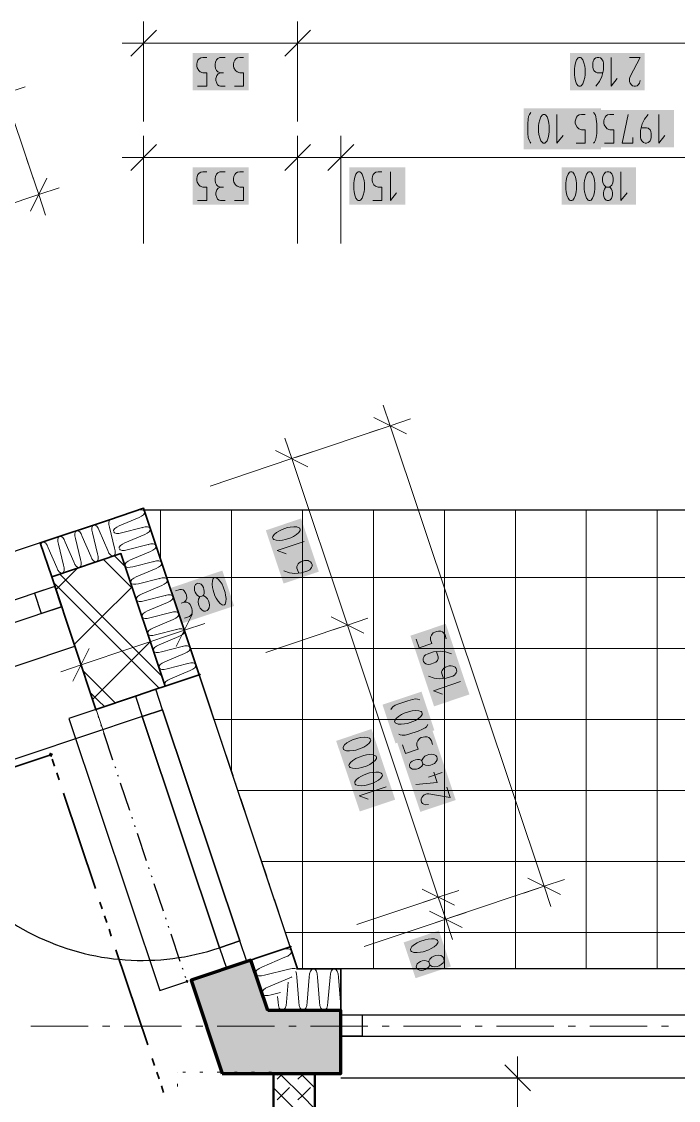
# Model space of a CAD drawing. Header units: millimetres. Extents: x 0 to 594, y 0 to 420.
# Drawn here: x 258.9 to 279.89, y 312.76 to 347.2 of the extents above; entities that cross this region are included whole.
import ezdxf

# ---------------------------------------------------------------- set-up
doc = ezdxf.new("R2010")
doc.units = ezdxf.units.MM
doc.header["$LTSCALE"] = 8
for name, color, linetype in [('PDF_Dvere', 7, 'Continuous'), ('PDF_Koty delkove', 7, 'Continuous'), ('PDF_Nabytek', 7, 'Continuous'), ('PDF_Obecne 0.25', 7, 'Continuous'), ('PDF_Okna', 7, 'Continuous'), ('PDF_Osy hlavni', 7, 'Continuous'), ('PDF_Pozarni useky', 7, 'Continuous'), ('PDF_Pricky zdene', 7, 'Continuous'), ('PDF_Srafy', 7, 'Continuous'), ('PDF_Steny obvodove nosne', 7, 'Continuous'), ('PDF_Steny sendvic', 7, 'Continuous'), ('PDF_Zatepleni', 7, 'Continuous')]:
    doc.layers.add(name, color=color, linetype=linetype)

msp = doc.modelspace()

# ---------------------------------------------------------------- linework, layer by layer
at = {"layer": 'PDF_Dvere', "lineweight": 25}
for points in [[(263.407, 325.228), (263.189, 325.88), (262.537, 325.662), (262.755, 325.01)], [(263.407, 325.228), (262.755, 325.01)], [(266.096, 317.195), (265.878, 317.846), (265.226, 317.628), (265.444, 316.977)], [(265.878, 317.846), (265.226, 317.628)]]:
    msp.add_lwpolyline(points, close=True, dxfattribs=at)
for points in [[(265.878, 317.846), (263.407, 325.228), (265.878, 317.846)], [(265.226, 317.628), (262.755, 325.01), (265.226, 317.628)]]:
    msp.add_lwpolyline(points, dxfattribs=at)
msp.add_lwpolyline([(262.755, 325.01), (255.373, 322.539, 0.414214), (265.226, 317.628)], format="xyb", dxfattribs=at)
at = {"layer": 'PDF_Koty delkove', "lineweight": 18}
for points in [[(262.8, 347.196), (262.8, 346.509), (262.8, 345.822)], [(267.721, 347.196), (267.721, 346.509), (267.721, 345.822)], [(263.212, 346.921), (262.387, 346.097)], [(268.133, 346.921), (267.309, 346.097)], [(262.113, 346.509), (262.8, 346.509), (262.8, 344.01)], [(527.974, 346.509), (471.922, 346.509), (462.114, 346.509), (428.326, 346.509), (397.232, 346.509), (368.84, 346.509), (332.021, 346.509), (303.629, 346.509), (287.51, 346.509), (267.721, 346.509), (262.8, 346.509)], [(267.721, 346.509), (267.721, 346.189), (267.721, 344.01)], [(264.526, 345.135), (264.82, 345.135), (264.82, 345.562), (264.697, 345.562), (264.612, 345.593), (264.563, 345.639), (264.514, 345.715), (264.502, 345.776), (264.502, 345.837), (264.514, 345.898), (264.538, 345.959), (264.575, 346.005), (264.624, 346.036), (264.697, 346.051), (264.82, 346.051)], [(265.236, 346.051), (265.175, 346.02), (265.126, 345.974), (265.101, 345.898), (265.089, 345.837), (265.089, 345.776), (265.101, 345.7), (265.126, 345.639), (265.175, 345.593), (265.26, 345.562)], [(265.407, 346.051), (265.236, 346.051)], [(265.7, 345.135), (265.994, 345.135), (265.994, 345.562), (265.871, 345.562), (265.786, 345.593), (265.737, 345.639), (265.688, 345.715), (265.676, 345.776), (265.676, 345.837), (265.688, 345.898), (265.713, 345.959), (265.749, 346.005), (265.798, 346.036), (265.871, 346.051), (265.994, 346.051)], [(277.468, 345.562), (277.297, 345.562), (277.248, 345.578), (277.211, 345.608), (277.187, 345.639), (277.163, 345.684), (277.15, 345.745), (277.15, 345.867), (277.163, 345.929), (277.187, 345.974), (277.211, 346.005), (277.248, 346.036), (277.297, 346.051), (277.346, 346.051), (277.395, 346.036), (277.431, 346.005), (277.456, 345.974), (277.481, 345.929), (277.493, 345.867), (277.493, 345.654), (277.444, 345.44), (277.371, 345.287)], [(277.737, 346.051), (277.737, 345.135), (277.933, 345.379)], [(278.325, 346.051), (278.667, 346.051), (278.349, 345.44), (278.325, 345.379), (278.325, 345.287), (278.349, 345.227), (278.385, 345.181), (278.422, 345.15), (278.471, 345.135), (278.52, 345.135), (278.569, 345.15), (278.606, 345.181), (278.642, 345.227), (278.667, 345.318)], [(265.407, 345.135), (265.26, 345.135), (265.211, 345.15), (265.162, 345.181), (265.137, 345.227), (265.113, 345.318), (265.113, 345.379), (265.137, 345.471), (265.186, 345.532), (265.26, 345.562), (265.357, 345.562)], [(259.02, 345.115), (258.369, 344.897), (259.241, 342.291)], [(277.371, 345.287), (277.248, 345.135)], [(275.177, 343.317), (275.153, 343.347), (275.116, 343.409), (275.092, 343.499), (275.079, 343.622), (275.079, 343.927), (275.092, 344.08), (275.103, 344.171), (275.128, 344.233), (275.177, 344.293)], [(276.008, 344.233), (276.008, 343.317), (276.203, 343.561)], [(276.618, 343.317), (276.911, 343.317), (276.911, 343.744), (276.789, 343.744), (276.704, 343.775), (276.655, 343.821), (276.606, 343.897), (276.594, 343.957), (276.594, 344.019), (276.606, 344.08), (276.63, 344.14), (276.667, 344.186), (276.715, 344.217), (276.789, 344.233), (276.911, 344.233)], [(277.18, 344.293), (277.229, 344.233), (277.253, 344.171), (277.265, 344.08), (277.278, 343.927), (277.278, 343.622), (277.265, 343.499), (277.241, 343.409), (277.204, 343.347), (277.18, 343.317)], [(277.531, 343.317), (277.824, 343.317), (277.824, 343.744), (277.702, 343.744), (277.617, 343.775), (277.567, 343.821), (277.519, 343.897), (277.507, 343.957), (277.507, 344.019), (277.519, 344.08), (277.543, 344.14), (277.58, 344.186), (277.628, 344.217), (277.702, 344.233), (277.824, 344.233)], [(278.435, 343.499), (278.435, 343.317), (278.093, 343.317), (278.288, 344.233)], [(278.923, 344.233), (278.801, 344.08), (278.727, 343.927), (278.679, 343.714), (278.679, 343.499), (278.691, 343.439), (278.716, 343.393), (278.74, 343.363), (278.776, 343.332), (278.825, 343.317), (278.874, 343.317), (278.923, 343.332), (278.96, 343.363), (278.984, 343.393), (279.009, 343.439), (279.021, 343.499), (279.021, 343.622), (279.009, 343.682), (278.984, 343.744), (278.923, 343.79), (278.874, 343.805), (278.703, 343.805)], [(279.265, 344.233), (279.265, 343.317), (279.46, 343.561)], [(262.8, 343.546), (262.8, 342.859), (262.8, 342.172)], [(267.721, 343.546), (267.721, 342.859), (267.721, 342.172)], [(269.101, 343.546), (269.101, 342.859), (269.101, 342.172)], [(263.212, 343.271), (262.387, 342.447)], [(268.133, 343.271), (267.309, 342.447)], [(269.513, 343.271), (268.688, 342.447)], [(260.1, 341.889), (259.448, 341.671), (259.061, 342.828)], [(262.113, 342.859), (262.8, 342.859), (262.8, 340.111)], [(415.504, 342.859), (406.391, 342.859), (384.41, 342.859), (378.227, 342.859), (369.069, 342.859), (356.246, 342.859), (344.615, 342.859), (331.792, 342.859), (322.634, 342.859), (316.497, 342.859), (294.516, 342.859), (285.586, 342.859), (269.101, 342.859), (267.721, 342.859), (262.8, 342.859)], [(267.721, 342.859), (267.721, 342.538), (267.721, 340.111)], [(269.101, 342.859), (269.101, 342.538), (269.101, 340.111)], [(264.526, 341.485), (264.82, 341.485), (264.82, 341.912), (264.697, 341.912), (264.612, 341.943), (264.563, 341.989), (264.514, 342.065), (264.502, 342.125), (264.502, 342.187), (264.514, 342.248), (264.538, 342.309), (264.575, 342.354), (264.624, 342.386), (264.697, 342.401), (264.82, 342.401)], [(265.407, 342.401), (265.236, 342.401), (265.175, 342.37), (265.126, 342.324), (265.101, 342.248), (265.089, 342.187), (265.089, 342.125), (265.101, 342.049), (265.126, 341.989), (265.175, 341.943), (265.26, 341.912)], [(265.7, 341.485), (265.994, 341.485), (265.994, 341.912), (265.871, 341.912), (265.786, 341.943), (265.737, 341.989), (265.688, 342.065), (265.676, 342.125), (265.676, 342.187), (265.688, 342.248), (265.713, 342.309), (265.749, 342.354)], [(265.749, 342.354), (265.798, 342.386), (265.871, 342.401), (265.994, 342.401)], [(270.124, 341.485), (270.417, 341.485), (270.417, 341.912), (270.295, 341.912), (270.21, 341.943), (270.161, 341.989), (270.112, 342.065), (270.1, 342.125), (270.1, 342.187), (270.112, 342.248), (270.136, 342.309), (270.173, 342.354), (270.221, 342.386), (270.295, 342.401), (270.417, 342.401)], [(270.687, 342.401), (270.687, 341.485)], [(276.291, 342.034), (276.291, 341.851), (276.304, 341.76), (276.328, 341.653), (276.365, 341.561), (276.413, 341.5), (276.438, 341.485), (276.487, 341.485), (276.512, 341.5), (276.56, 341.561), (276.597, 341.653), (276.622, 341.76), (276.634, 341.851), (276.634, 342.034), (276.622, 342.125), (276.597, 342.233), (276.56, 342.324), (276.512, 342.386), (276.487, 342.401), (276.438, 342.401), (276.413, 342.386), (276.365, 342.324), (276.328, 342.233), (276.304, 342.125)], [(278.053, 342.401), (278.053, 341.485), (278.248, 341.729)], [(259.708, 342.193), (259.188, 341.149)], [(259.23, 342.322), (259.448, 341.671), (259.666, 341.02)], [(276.304, 342.125), (276.291, 342.034)], [(259.448, 341.671), (256.148, 340.566), (254.753, 340.1), (254.193, 339.912), (240.515, 335.333), (229.435, 331.625)], [(265.407, 341.485), (265.26, 341.485), (265.211, 341.5), (265.162, 341.531), (265.137, 341.577), (265.113, 341.667), (265.113, 341.729), (265.137, 341.82), (265.186, 341.882), (265.26, 341.912), (265.357, 341.912)], [(270.687, 341.485), (270.882, 341.729)], [(277.686, 341.912), (277.71, 341.896), (277.747, 341.851), (277.771, 341.79), (277.783, 341.729), (277.783, 341.667), (277.771, 341.607), (277.747, 341.546), (277.697, 341.5), (277.661, 341.485), (277.612, 341.485), (277.576, 341.5), (277.527, 341.546), (277.502, 341.607), (277.49, 341.667), (277.49, 341.729), (277.502, 341.79)], [(277.502, 341.79), (277.527, 341.851), (277.563, 341.896), (277.587, 341.912)], [(270.458, 334.946), (270.676, 334.295), (267.65, 333.282)], [(271.328, 334.513), (270.676, 334.295), (270.025, 334.077)], [(271.198, 334.035), (270.154, 334.555)], [(275.598, 319.592), (270.676, 334.295)], [(267.314, 333.894), (267.532, 333.243), (264.926, 332.37)], [(268.183, 333.461), (267.532, 333.243), (266.88, 333.025)], [(268.053, 332.983), (267.01, 333.503)], [(272.453, 318.54), (272.217, 319.244), (269.31, 327.929), (267.532, 333.243)], [(266.93, 330.758), (266.924, 330.73), (266.939, 330.684), (266.961, 330.665), (267.035, 330.638), (267.133, 330.633), (267.243, 330.643), (267.333, 330.66), (267.506, 330.718), (267.589, 330.759), (267.683, 330.817), (267.758, 330.881), (267.801, 330.946), (267.808, 330.975), (267.793, 331.02), (267.77, 331.039), (267.696, 331.066), (267.598, 331.071), (267.488, 331.06), (267.398, 331.043)], [(267.398, 331.043), (267.224, 330.985), (267.142, 330.944), (267.048, 330.887), (266.973, 330.823), (266.93, 330.758)], [(267.932, 330.603), (267.064, 330.312), (267.357, 330.204)], [(267.756, 329.59), (267.701, 329.752), (267.701, 329.803), (267.718, 329.848), (267.739, 329.881), (267.774, 329.918), (267.829, 329.949), (267.944, 329.988), (268.006, 329.995), (268.057, 329.987), (268.094, 329.974), (268.135, 329.949), (268.165, 329.907), (268.181, 329.861), (268.181, 329.81), (268.164, 329.765), (268.143, 329.732), (268.107, 329.694), (268.053, 329.663), (267.85, 329.595), (267.633, 329.574), (267.464, 329.595), (267.281, 329.663)], [(264.601, 328.835), (264.573, 328.842), (264.523, 328.873), (264.481, 328.923), (264.45, 328.977), (264.431, 329.036), (264.423, 329.097), (264.427, 329.163), (264.459, 329.222), (264.489, 329.247), (264.535, 329.263), (264.574, 329.26), (264.635, 329.233), (264.678, 329.182), (264.709, 329.129), (264.728, 329.071), (264.736, 329.008), (264.732, 328.943), (264.712, 328.888), (264.694, 328.866)], [(263.816, 329.022), (263.955, 329.069), (264.006, 329.07), (264.062, 329.056), (264.1, 329.021), (264.152, 328.942), (264.172, 328.884), (264.178, 328.79), (264.151, 328.716), (264.091, 328.664), (263.998, 328.633)], [(264.107, 328.154), (264.269, 328.208), (264.317, 328.257), (264.349, 328.316), (264.348, 328.395), (264.34, 328.458), (264.32, 328.516), (264.285, 328.584), (264.242, 328.634), (264.181, 328.661), (264.091, 328.664)], [(263.843, 327.242), (264.363, 328.286)], [(264.321, 327.113), (264.103, 327.764), (263.885, 328.415)], [(264.755, 327.982), (264.103, 327.764), (264.975, 325.159)], [(269.31, 327.929), (269.006, 327.827), (266.705, 327.057)], [(269.962, 328.147), (269.31, 327.929), (268.659, 327.711)], [(269.832, 327.669), (268.789, 328.189)], [(260.803, 326.659), (264.103, 327.764)], [(271.508, 327.482), (271.601, 327.204), (272.006, 327.34), (271.967, 327.456), (271.969, 327.546), (271.997, 327.608), (272.054, 327.678), (272.107, 327.709), (272.165, 327.728), (272.228, 327.736), (272.293, 327.732), (272.348, 327.712), (272.393, 327.676), (272.431, 327.611), (272.469, 327.495)], [(261.021, 326.008), (260.803, 326.659), (260.585, 327.311)], [(260.543, 326.138), (261.063, 327.181)], [(272.633, 327.008), (272.449, 327.075), (272.28, 327.096), (272.063, 327.075), (271.859, 327.006), (271.806, 326.975), (271.77, 326.938), (271.749, 326.905), (271.731, 326.861), (271.733, 326.809), (271.748, 326.764), (271.778, 326.722), (271.819, 326.697), (271.855, 326.683), (271.907, 326.674), (271.968, 326.681), (272.084, 326.72)], [(272.084, 326.72), (272.138, 326.751), (272.188, 326.795), (272.212, 326.867), (272.211, 326.918), (272.157, 327.081)], [(260.151, 326.441), (260.803, 326.659), (261.675, 324.054)], [(272.378, 326.226), (272.324, 326.388), (272.323, 326.44), (272.34, 326.484), (272.362, 326.517), (272.397, 326.554), (272.451, 326.586), (272.567, 326.624), (272.629, 326.632), (272.68, 326.623), (272.716, 326.61), (272.758, 326.585), (272.788, 326.543), (272.803, 326.497), (272.804, 326.446), (272.786, 326.401), (272.765, 326.369), (272.73, 326.33), (272.676, 326.299), (272.473, 326.231), (272.255, 326.21), (272.087, 326.231), (271.904, 326.299)], [(272.928, 326.126), (272.059, 325.835), (272.352, 325.727)], [(270.697, 325.23), (270.717, 325.263), (270.764, 325.317), (270.842, 325.369), (270.955, 325.42), (271.244, 325.517), (271.393, 325.553), (271.483, 325.571), (271.55, 325.567), (271.623, 325.54)], [(271.294, 325.173), (271.121, 325.114), (271.039, 325.074), (270.945, 325.017), (270.869, 324.953), (270.827, 324.888), (270.821, 324.859), (270.836, 324.814), (270.858, 324.795), (270.931, 324.768), (271.03, 324.763), (271.139, 324.773), (271.229, 324.79)], [(271.229, 324.79), (271.403, 324.848), (271.486, 324.889), (271.58, 324.947), (271.655, 325.01), (271.698, 325.076), (271.704, 325.104), (271.689, 325.15), (271.666, 325.169), (271.593, 325.195), (271.494, 325.201), (271.385, 325.19), (271.294, 325.173)], [(271.886, 324.753), (271.844, 324.687), (271.794, 324.645), (271.711, 324.604), (271.57, 324.543), (271.28, 324.447), (271.16, 324.419), (271.066, 324.414), (270.996, 324.429), (270.96, 324.443)], [(269.647, 324.322), (269.474, 324.264), (269.392, 324.223), (269.298, 324.166), (269.223, 324.102), (269.18, 324.037), (269.174, 324.009), (269.189, 323.963), (269.211, 323.944), (269.284, 323.917), (269.383, 323.912), (269.493, 323.922), (269.582, 323.939), (269.756, 323.997), (269.839, 324.038)], [(269.839, 324.038), (269.933, 324.096), (270.008, 324.159), (270.051, 324.225), (270.058, 324.253), (270.042, 324.299), (270.02, 324.318), (269.946, 324.345), (269.848, 324.35), (269.738, 324.339), (269.647, 324.322)], [(271.072, 324.11), (271.165, 323.832), (271.569, 323.967), (271.53, 324.083), (271.533, 324.174), (271.561, 324.235), (271.618, 324.305), (271.671, 324.336), (271.729, 324.355), (271.791, 324.363), (271.856, 324.359), (271.911, 324.339), (271.956, 324.303), (271.994, 324.239), (272.033, 324.123)], [(271.582, 323.353), (271.523, 323.334), (271.462, 323.327), (271.396, 323.33), (271.337, 323.362), (271.312, 323.392), (271.296, 323.438), (271.299, 323.477), (271.327, 323.538), (271.377, 323.581), (271.43, 323.612), (271.489, 323.631), (271.551, 323.639), (271.616, 323.635), (271.671, 323.615), (271.693, 323.597)], [(271.724, 323.504), (271.717, 323.476), (271.686, 323.427), (271.636, 323.385), (271.582, 323.353)], [(270.02, 323.209), (269.846, 323.15), (269.764, 323.11), (269.67, 323.053), (269.595, 322.989), (269.552, 322.924), (269.546, 322.895), (269.562, 322.849), (269.584, 322.83), (269.657, 322.804), (269.756, 322.798), (269.865, 322.808), (269.955, 322.825)], [(269.955, 322.825), (270.129, 322.884), (270.212, 322.924), (270.305, 322.982), (270.381, 323.046), (270.423, 323.111), (270.43, 323.14), (270.415, 323.186), (270.392, 323.205), (270.319, 323.231), (270.22, 323.237), (270.111, 323.226), (270.02, 323.209)], [(272.073, 323.234), (272.181, 322.91), (271.498, 322.836)], [(272.335, 323.219), (271.901, 323.074)], [(270.555, 322.768), (269.686, 322.478), (269.979, 322.37)], [(272.491, 322.756), (272.599, 322.431), (271.919, 322.539), (271.853, 322.543), (271.766, 322.514), (271.717, 322.471), (271.685, 322.422), (271.667, 322.378), (271.669, 322.326), (271.684, 322.28), (271.713, 322.239), (271.755, 322.214), (271.81, 322.193), (271.903, 322.199)], [(276.249, 319.81), (275.598, 319.592), (274.946, 319.374)], [(276.119, 319.332), (275.076, 319.852)], [(272.869, 319.462), (272.217, 319.244), (271.566, 319.026)], [(272.739, 318.984), (271.696, 319.504)], [(275.816, 318.941), (275.598, 319.592), (272.572, 318.58)], [(272.217, 319.244), (271.913, 319.142), (269.612, 318.372)], [(273.104, 318.758), (272.453, 318.54), (271.802, 318.322)], [(272.975, 318.28), (271.931, 318.8)], [(272.671, 317.888), (272.453, 318.54), (272.149, 318.438), (269.848, 317.668)], [(271.614, 316.909), (271.555, 316.941), (271.529, 316.971), (271.514, 317.017), (271.516, 317.057), (271.544, 317.118), (271.595, 317.16), (271.648, 317.191), (271.706, 317.211), (271.768, 317.218), (271.833, 317.215), (271.888, 317.194), (271.911, 317.176)], [(271.942, 317.083), (271.935, 317.055), (271.903, 317.006), (271.854, 316.964), (271.799, 316.932), (271.741, 316.913), (271.68, 316.906), (271.614, 316.909)], [(274.752, 313.476), (274.752, 314.162)], [(275.164, 313.063), (274.34, 313.888)], [(275.439, 313.476), (274.752, 313.476), (274.065, 313.476)], [(274.752, 189.328), (274.752, 190.656), (274.752, 191.345), (274.752, 197.73), (274.752, 211.013), (274.752, 217.812), (274.752, 218.29), (274.752, 220.285), (274.752, 226.621), (274.752, 237.522), (274.752, 238.603), (274.752, 241.075), (274.752, 247.057), (274.752, 262.805), (274.752, 268.231), (274.752, 269.559), (274.752, 313.476)]]:
    msp.add_lwpolyline(points, dxfattribs=at)
for points in [[(276.563, 345.684), (276.563, 345.501), (276.576, 345.41), (276.6, 345.303), (276.637, 345.211), (276.685, 345.15), (276.71, 345.135), (276.758, 345.135), (276.783, 345.15), (276.832, 345.211), (276.869, 345.303), (276.894, 345.41), (276.906, 345.501), (276.906, 345.684), (276.894, 345.776), (276.869, 345.883), (276.832, 345.974), (276.783, 346.036), (276.758, 346.051), (276.71, 346.051), (276.685, 346.036), (276.637, 345.974), (276.6, 345.883), (276.576, 345.776)], [(275.421, 343.866), (275.421, 343.682), (275.434, 343.592), (275.458, 343.485), (275.495, 343.393), (275.543, 343.332), (275.568, 343.317), (275.616, 343.317), (275.641, 343.332), (275.69, 343.393), (275.726, 343.485), (275.751, 343.592), (275.764, 343.682), (275.764, 343.866), (275.751, 343.957), (275.726, 344.064), (275.69, 344.156), (275.641, 344.217), (275.616, 344.233), (275.568, 344.233), (275.543, 344.217), (275.495, 344.156), (275.458, 344.064), (275.434, 343.957)], [(269.513, 342.034), (269.513, 341.851), (269.525, 341.76), (269.549, 341.653), (269.586, 341.561), (269.634, 341.5), (269.659, 341.485), (269.708, 341.485), (269.733, 341.5), (269.781, 341.561), (269.818, 341.653), (269.843, 341.76), (269.855, 341.851), (269.855, 342.034), (269.843, 342.125), (269.818, 342.233), (269.781, 342.324), (269.733, 342.386), (269.708, 342.401), (269.659, 342.401), (269.634, 342.386), (269.586, 342.324), (269.549, 342.233), (269.525, 342.125)], [(276.878, 342.034), (276.878, 341.851), (276.891, 341.76), (276.915, 341.653), (276.952, 341.561), (277, 341.5), (277.025, 341.485), (277.074, 341.485), (277.099, 341.5), (277.147, 341.561), (277.184, 341.653), (277.209, 341.76), (277.221, 341.851), (277.221, 342.034), (277.209, 342.125), (277.184, 342.233), (277.147, 342.324), (277.099, 342.386), (277.074, 342.401), (277.025, 342.401), (277, 342.386), (276.952, 342.324), (276.915, 342.233), (276.891, 342.125)], [(277.466, 342.187), (277.466, 342.125), (277.478, 342.049), (277.514, 341.973), (277.563, 341.928), (277.587, 341.912), (277.686, 341.912), (277.71, 341.928), (277.759, 341.973), (277.796, 342.049), (277.808, 342.125), (277.808, 342.187), (277.796, 342.263), (277.759, 342.34), (277.71, 342.386), (277.661, 342.401), (277.612, 342.401), (277.563, 342.386), (277.514, 342.34), (277.478, 342.263)], [(265.405, 328.975), (265.347, 329.149), (265.306, 329.231), (265.249, 329.325), (265.185, 329.4), (265.12, 329.443), (265.092, 329.449), (265.046, 329.434), (265.027, 329.412), (265, 329.338), (264.994, 329.24), (265.005, 329.13), (265.022, 329.04), (265.08, 328.867), (265.121, 328.784), (265.178, 328.69), (265.242, 328.615), (265.308, 328.572), (265.336, 328.565), (265.382, 328.58), (265.401, 328.603), (265.427, 328.677), (265.433, 328.775), (265.422, 328.885)], [(264.897, 328.644), (264.877, 328.702), (264.841, 328.77), (264.783, 328.831), (264.722, 328.859), (264.694, 328.866), (264.601, 328.835), (264.583, 328.812), (264.551, 328.753), (264.54, 328.669), (264.552, 328.593), (264.572, 328.535), (264.608, 328.467), (264.667, 328.406), (264.728, 328.378), (264.78, 328.379), (264.826, 328.394), (264.867, 328.425), (264.899, 328.484), (264.909, 328.568)], [(269.834, 323.765), (269.66, 323.707), (269.578, 323.667), (269.484, 323.61), (269.409, 323.546), (269.366, 323.48), (269.36, 323.452), (269.375, 323.406), (269.397, 323.387), (269.471, 323.361), (269.569, 323.355), (269.679, 323.365), (269.769, 323.382), (269.943, 323.44), (270.025, 323.481), (270.119, 323.539), (270.194, 323.603), (270.237, 323.668), (270.244, 323.697), (270.229, 323.743), (270.206, 323.761), (270.132, 323.788), (270.034, 323.794), (269.925, 323.783)], [(271.915, 323.8), (271.857, 323.78), (271.789, 323.744), (271.728, 323.686), (271.7, 323.625), (271.693, 323.597), (271.724, 323.504), (271.747, 323.486), (271.806, 323.454), (271.89, 323.443), (271.966, 323.456), (272.024, 323.475), (272.092, 323.511), (272.153, 323.57), (272.181, 323.631), (272.18, 323.683), (272.165, 323.729), (272.135, 323.77), (272.076, 323.802), (271.991, 323.812)], [(271.801, 317.887), (271.628, 317.829), (271.546, 317.789), (271.452, 317.732), (271.376, 317.668), (271.334, 317.602), (271.328, 317.574), (271.343, 317.528), (271.365, 317.509), (271.438, 317.483), (271.537, 317.477), (271.646, 317.487), (271.736, 317.504), (271.91, 317.562), (271.993, 317.603), (272.087, 317.661), (272.162, 317.725), (272.205, 317.79), (272.212, 317.819), (272.196, 317.865), (272.173, 317.883), (272.1, 317.91), (272.001, 317.916), (271.892, 317.905)], [(272.133, 317.379), (272.074, 317.36), (272.006, 317.324), (271.946, 317.265), (271.918, 317.204), (271.911, 317.176), (271.942, 317.083), (271.964, 317.065), (272.024, 317.033), (272.107, 317.022), (272.183, 317.035), (272.241, 317.054), (272.31, 317.09), (272.371, 317.149), (272.399, 317.21), (272.398, 317.262), (272.382, 317.308), (272.352, 317.35), (272.293, 317.382), (272.209, 317.391)]]:
    msp.add_lwpolyline(points, close=True, dxfattribs=at)
at = {"layer": 'PDF_Koty delkove', "color": 7, "lineweight": 18, "true_color": 0xffffff, "transparency": 33554559}
for points in [[(266.156, 346.189), (264.365, 346.189), (266.156, 344.998), (264.365, 344.998)], [(278.805, 346.189), (276.426, 346.189), (278.805, 344.998), (276.426, 344.998)], [(277.415, 344.431), (274.942, 344.431), (277.415, 343.119), (274.942, 343.119)], [(279.745, 344.37), (277.369, 344.37), (279.745, 343.18), (277.369, 343.18)], [(266.156, 342.538), (264.365, 342.538), (266.156, 341.348), (264.365, 341.348)], [(271.167, 342.538), (269.375, 342.538), (271.167, 341.348), (269.375, 341.348)], [(278.533, 342.538), (276.154, 342.538), (278.533, 341.348), (276.154, 341.348)], [(268.401, 329.635), (267.833, 331.333), (267.272, 329.257), (266.704, 330.955)], [(263.996, 327.972), (265.695, 328.54), (263.618, 329.101), (265.317, 329.669)], [(273.21, 325.714), (272.455, 327.97), (272.081, 325.336), (271.326, 327.592)], [(272.092, 324.573), (271.679, 325.806), (270.847, 324.156), (270.434, 325.39)], [(270.837, 322.357), (270.082, 324.612), (269.708, 321.979), (268.953, 324.234)], [(272.773, 322.345), (272.019, 324.597), (271.644, 321.967), (270.89, 324.219)], [(272.619, 317.035), (272.236, 318.178), (271.49, 316.658), (271.107, 317.8)]]:
    msp.add_solid(points, dxfattribs=at)
at = {"layer": 'PDF_Nabytek', "lineweight": 13}
for points in [[(263.888, 313.659), (263.888, 313.659)], [(263.888, 313.659), (263.888, 313.659)], [(264.144, 313.659), (264.052, 313.659)], [(264.693, 313.659), (264.602, 313.659)], [(265.243, 313.659), (265.151, 313.659)], [(265.793, 313.659), (265.701, 313.659)], [(266.342, 313.659), (266.25, 313.659)], [(266.892, 313.659), (266.8, 313.659)], [(266.948, 313.659), (266.948, 313.659)], [(266.948, 313.659), (266.948, 313.659)], [(263.888, 313.199), (263.888, 313.29)], [(266.948, 313.199), (266.948, 313.29)]]:
    msp.add_lwpolyline(points, dxfattribs=at)
at = {"layer": 'PDF_Obecne 0.25', "lineweight": 25}
for points in [[(262.816, 331.61), (287.51, 331.61), (287.51, 316.956)], [(267.485, 317.66), (264.578, 326.345)], [(261.278, 325.24), (260.409, 324.949), (263.317, 316.264), (264.185, 316.555)]]:
    msp.add_lwpolyline(points, dxfattribs=at)
at = {"layer": 'PDF_Okna', "lineweight": 25}
for points in [[(259.499, 330.554), (243.866, 325.321)], [(259.964, 329.164), (244.331, 323.931)], [(260.182, 328.513), (244.549, 323.28)], [(244.971, 322.021), (260.604, 327.254)], [(285.586, 316.956), (269.101, 316.956)], [(269.101, 315.49), (285.586, 315.49)], [(269.101, 314.804), (285.586, 314.804)], [(269.101, 313.476), (285.586, 313.476)]]:
    msp.add_lwpolyline(points, dxfattribs=at)
for points in [[(259.964, 329.164), (259.313, 328.946), (259.531, 328.295), (260.182, 328.513)], [(269.101, 315.49), (269.788, 315.49), (269.788, 314.804), (269.101, 314.804)]]:
    msp.add_lwpolyline(points, close=True, dxfattribs=at)
at = {"layer": 'PDF_Osy hlavni', "lineweight": 18}
for points in [[(261.03, 315.124), (259.198, 315.124)], [(261.717, 315.124), (261.488, 315.124)], [(264.007, 315.124), (262.175, 315.124)], [(264.693, 315.124), (264.464, 315.124)], [(266.983, 315.124), (265.151, 315.124)], [(267.67, 315.124), (267.441, 315.124)], [(269.96, 315.124), (268.128, 315.124)], [(270.647, 315.124), (270.418, 315.124)], [(272.936, 315.124), (271.105, 315.124)], [(273.623, 315.124), (273.394, 315.124)], [(275.913, 315.124), (274.081, 315.124)], [(276.6, 315.124), (276.371, 315.124)], [(278.89, 315.124), (277.058, 315.124)], [(279.576, 315.124), (279.347, 315.124)]]:
    msp.add_lwpolyline(points, dxfattribs=at)
at = {"layer": 'PDF_Pozarni useky', "lineweight": 35}
for points in [[(257.185, 322.904), (259.832, 323.79)], [(259.952, 323.429), (259.88, 323.646)], [(260.098, 322.995), (260.025, 323.212)], [(261.261, 319.521), (260.243, 322.561)], [(261.479, 318.869), (261.406, 319.087)], [(261.624, 318.435), (261.551, 318.652)], [(261.769, 318.001), (261.697, 318.218)], [(262.932, 314.527), (261.915, 317.567)], [(263.15, 313.875), (263.078, 314.093)], [(263.296, 313.441), (263.223, 313.658)], [(263.441, 313.007), (263.368, 313.224)]]:
    msp.add_lwpolyline(points, dxfattribs=at)
at = {"layer": 'PDF_Pozarni useky', "lineweight": 35, "transparency": 33554559}
for points in [[(259.857, 323.714), (259.756, 323.765), (259.908, 323.816), (259.806, 323.866)], [(259.756, 323.765), (259.806, 323.866), (259.857, 323.714), (259.908, 323.816)]]:
    msp.add_solid(points, dxfattribs=at)
at = {"layer": 'PDF_Pricky zdene', "lineweight": 50}
msp.add_lwpolyline([(268.276, 269.559), (268.276, 313.476), (268.276, 313.613), (266.948, 313.613), (266.948, 313.476), (266.948, 269.559), (266.948, 269.559), (268.276, 269.559)], dxfattribs=at)
at = {"layer": 'PDF_Pricky zdene', "lineweight": 9}
for points in [[(267.067, 313.434), (267.2, 313.567)], [(268.276, 312.491), (267.864, 312.903), (267.2, 313.567), (267.154, 313.613)], [(267.2, 313.567), (267.246, 313.613)], [(267.731, 313.434), (267.864, 313.567)], [(268.276, 313.155), (267.864, 313.567), (267.818, 313.613)], [(267.864, 313.567), (267.91, 313.613)], [(267.864, 312.239), (266.948, 313.155)], [(267.067, 312.77), (267.466, 313.169)], [(267.731, 312.77), (267.864, 312.903), (268.13, 313.169)]]:
    msp.add_lwpolyline(points, dxfattribs=at)
at = {"layer": 'PDF_Pricky zdene', "lineweight": 9, "transparency": 33554559}
for points in [[(267.067, 313.549), (267.047, 313.57), (267.088, 313.57), (267.067, 313.59)], [(267.864, 313.547), (267.844, 313.567), (267.885, 313.567), (267.864, 313.588)]]:
    msp.add_solid(points, dxfattribs=at)
at = {"layer": 'PDF_Srafy', "lineweight": 9}
for points in [[(263.345, 331.61), (263.345, 330.03)], [(286.012, 331.61), (286.012, 327.181), (281.478, 327.181), (276.945, 327.181), (272.412, 327.181), (267.878, 327.181), (264.298, 327.181)], [(265.612, 331.61), (265.612, 329.448), (265.612, 324.915), (265.612, 323.258)], [(267.878, 331.61), (267.878, 327.181), (267.878, 322.648), (267.878, 318.115), (267.878, 316.956)], [(270.145, 331.61), (270.145, 329.448), (270.145, 324.915), (270.145, 320.381), (270.145, 316.956)], [(272.412, 331.61), (272.412, 327.181), (272.412, 322.648), (272.412, 318.115), (272.412, 316.956)], [(274.678, 331.61), (274.678, 329.448)], [(276.945, 331.61), (276.945, 327.181), (276.945, 322.648)], [(279.212, 331.61), (279.212, 329.448), (279.212, 324.915), (279.212, 320.381)], [(287.51, 329.448), (283.745, 329.448), (279.212, 329.448), (274.678, 329.448), (270.145, 329.448), (265.612, 329.448), (263.54, 329.448)], [(274.678, 329.448), (274.678, 324.915), (274.678, 320.381), (274.678, 316.956)], [(287.51, 324.915), (283.745, 324.915), (279.212, 324.915), (274.678, 324.915), (270.145, 324.915), (265.612, 324.915), (265.057, 324.915)], [(287.51, 322.648), (286.012, 322.648), (281.478, 322.648), (276.945, 322.648), (272.412, 322.648), (267.878, 322.648), (265.816, 322.648)], [(276.945, 322.648), (276.945, 318.115), (276.945, 316.956)], [(287.51, 320.381), (283.745, 320.381), (279.212, 320.381), (274.678, 320.381), (270.145, 320.381), (266.575, 320.381)], [(279.212, 320.381), (279.212, 316.956)], [(287.51, 318.115), (286.012, 318.115), (281.478, 318.115), (276.945, 318.115), (272.412, 318.115), (267.878, 318.115), (267.333, 318.115)]]:
    msp.add_lwpolyline(points, dxfattribs=at)
at = {"layer": 'PDF_Steny obvodove nosne', "lineweight": 70}
for points in [[(266.765, 315.628), (266.226, 317.238), (264.315, 316.599), (265.315, 313.613)], [(265.315, 313.613), (269.101, 313.613), (269.101, 315.628), (266.765, 315.628)]]:
    msp.add_lwpolyline(points, dxfattribs=at)
at = {"layer": 'PDF_Steny obvodove nosne', "color": 9, "lineweight": 9, "true_color": 0xc0c0c0, "transparency": 33554559}
for points in [[(264.315, 316.599), (265.315, 313.613), (266.226, 317.238), (266.765, 315.628)], [(265.315, 313.613), (269.101, 313.613), (266.765, 315.628), (269.101, 315.628)]]:
    msp.add_solid(points, dxfattribs=at)
at = {"layer": 'PDF_Steny sendvic', "lineweight": 35}
for points in [[(264.578, 326.345), (262.8, 331.659), (261.714, 331.295), (259.499, 330.554)], [(259.863, 329.468), (259.499, 330.554)], [(263.493, 325.981), (262.077, 330.21), (259.863, 329.468), (260.604, 327.254), (261.278, 325.24)], [(259.863, 329.468), (262.077, 330.21), (263.493, 325.981)], [(264.578, 326.345), (263.493, 325.981)], [(263.493, 325.981), (263.189, 325.88), (262.537, 325.662), (261.278, 325.24)]]:
    msp.add_lwpolyline(points, dxfattribs=at)
at = {"layer": 'PDF_Steny sendvic', "lineweight": 9}
for points in [[(262.655, 331.369), (262.022, 331.097), (261.941, 331.061), (261.878, 331.013), (261.843, 330.962), (261.837, 330.927)], [(262.836, 331.55), (262.806, 331.586), (262.747, 331.606), (262.668, 331.606), (262.583, 331.586)], [(262.655, 331.369), (262.736, 331.405), (262.798, 331.452), (262.833, 331.503), (262.836, 331.55)], [(261.2, 331.123), (261.167, 331.095), (261.164, 331.085), (261.148, 331.036), (261.148, 330.958), (261.167, 330.872)], [(261.384, 330.945), (261.348, 331.025), (261.301, 331.088), (261.255, 331.12), (261.25, 331.123), (261.207, 331.126)], [(261.718, 331.284), (261.71, 331.277), (261.69, 331.218), (261.69, 331.14), (261.71, 331.054)], [(261.874, 330.385), (261.71, 331.054)], [(261.75, 331.187), (261.75, 331.187)], [(261.75, 331.187), (261.75, 331.187)], [(262.095, 330.879), (262.764, 331.043), (262.85, 331.063), (262.928, 331.063), (262.987, 331.043), (263.018, 331.007)], [(262.837, 330.826), (262.917, 330.862), (262.98, 330.909), (263.015, 330.96), (263.018, 331.007)], [(260.115, 330.76), (260.081, 330.732), (260.062, 330.673), (260.062, 330.665), (260.062, 330.595), (260.082, 330.509)], [(260.299, 330.582), (260.263, 330.662), (260.216, 330.724), (260.216, 330.724), (260.165, 330.76), (260.121, 330.762)], [(260.657, 330.941), (260.624, 330.914), (260.611, 330.874), (260.605, 330.855), (260.605, 330.776), (260.624, 330.691)], [(260.789, 330.021), (260.624, 330.691)], [(260.842, 330.763), (260.805, 330.844), (260.758, 330.906), (260.736, 330.922), (260.707, 330.941), (260.664, 330.944)], [(260.842, 330.763), (261.113, 330.13)], [(261.332, 330.203), (261.167, 330.872)], [(261.384, 330.945), (261.656, 330.312), (261.692, 330.231), (261.74, 330.168), (261.791, 330.133), (261.827, 330.127)], [(261.845, 330.904), (261.871, 330.879), (261.93, 330.859), (262.009, 330.859), (262.095, 330.879)], [(261.932, 330.644), (261.932, 330.644)], [(261.932, 330.644), (261.932, 330.644)], [(262.837, 330.826), (262.204, 330.554), (262.123, 330.518), (262.06, 330.471), (262.024, 330.419), (262.019, 330.384)], [(262.095, 330.879), (262.095, 330.879)], [(259.572, 330.578), (259.539, 330.55), (259.52, 330.493)], [(259.756, 330.4), (259.72, 330.48), (259.688, 330.522), (259.673, 330.543), (259.622, 330.578), (259.578, 330.58)], [(259.756, 330.4), (260.028, 329.766), (260.064, 329.686), (260.111, 329.623), (260.163, 329.587), (260.198, 329.582)], [(260.246, 329.839), (260.082, 330.509)], [(260.299, 330.582), (260.571, 329.948), (260.607, 329.867), (260.654, 329.805), (260.705, 329.769), (260.741, 329.764)], [(261.849, 330.135), (261.875, 330.16), (261.894, 330.22), (261.894, 330.298), (261.874, 330.385)], [(261.874, 330.385), (261.874, 330.385)], [(262.027, 330.361), (262.052, 330.336), (262.112, 330.316), (262.19, 330.316), (262.277, 330.336)], [(262.277, 330.336), (262.946, 330.5), (263.032, 330.52), (263.11, 330.52), (263.169, 330.5), (263.199, 330.465)], [(262.277, 330.336), (262.277, 330.336)], [(263.019, 330.283), (263.099, 330.319), (263.162, 330.366), (263.197, 330.417), (263.199, 330.464)], [(260.764, 329.771), (260.789, 329.797), (260.808, 329.856), (260.808, 329.935), (260.789, 330.021)], [(260.789, 330.021), (260.789, 330.021)], [(260.789, 330.021), (260.789, 330.021)], [(261.113, 330.13), (261.15, 330.049), (261.197, 329.986), (261.248, 329.951), (261.284, 329.946)], [(261.306, 329.953), (261.332, 329.979), (261.351, 330.038), (261.351, 330.117), (261.332, 330.203)], [(261.332, 330.203), (261.332, 330.203)], [(262.45, 329.098), (261.523, 330.024)], [(261.567, 330.04), (261.563, 330.038)], [(261.571, 330.04), (261.567, 330.04)], [(262.215, 329.8), (261.873, 330.141)], [(262.114, 330.101), (262.114, 330.101)], [(262.114, 330.101), (262.114, 330.101)], [(263.019, 330.283), (262.385, 330.011), (262.305, 329.975), (262.242, 329.928), (262.206, 329.877), (262.201, 329.841)], [(262.458, 329.793), (263.128, 329.958), (263.214, 329.977), (263.292, 329.977), (263.351, 329.958), (263.381, 329.922)], [(260, 329.058), (260.686, 329.744)], [(260.221, 329.59), (260.246, 329.615), (260.266, 329.674), (260.266, 329.753), (260.246, 329.839)], [(260.246, 329.839), (260.246, 329.839)], [(260.481, 329.677), (260.478, 329.674)], [(260.485, 329.676), (260.481, 329.677)], [(261.024, 329.858), (261.021, 329.856)], [(261.028, 329.858), (261.024, 329.858)], [(262.209, 329.818), (262.234, 329.793), (262.293, 329.773), (262.372, 329.774), (262.458, 329.793)], [(263.2, 329.74), (262.567, 329.469), (262.486, 329.432), (262.423, 329.385), (262.388, 329.334), (262.383, 329.298)], [(262.458, 329.793), (262.458, 329.793)], [(263.2, 329.74), (263.281, 329.776), (263.343, 329.824), (263.379, 329.875), (263.381, 329.921)], [(263.296, 325.916), (261.361, 327.85), (261.128, 328.084), (259.923, 329.289)], [(259.938, 329.495), (259.935, 329.493)], [(259.942, 329.495), (259.938, 329.495)], [(263.39, 326.289), (261.595, 328.084), (261.361, 328.317), (260.123, 329.555)], [(262.295, 329.558), (262.296, 329.558)], [(262.296, 329.558), (262.295, 329.558)], [(262.39, 329.275), (262.416, 329.25), (262.475, 329.231), (262.554, 329.231), (262.64, 329.25)], [(262.64, 329.25), (263.309, 329.415), (263.395, 329.434), (263.474, 329.434), (263.532, 329.415), (263.563, 329.379)], [(263.382, 329.198), (263.462, 329.234), (263.525, 329.281), (263.56, 329.332), (263.563, 329.378)], [(260.586, 327.308), (261.361, 328.084), (262.431, 329.153)], [(262.477, 329.015), (262.477, 329.016)], [(262.477, 329.015), (262.477, 329.015)], [(263.382, 329.198), (262.749, 328.926), (262.668, 328.89), (262.605, 328.842), (262.57, 328.791), (262.564, 328.755)], [(262.64, 329.25), (262.64, 329.25)], [(262.572, 328.733), (262.598, 328.707), (262.657, 328.688), (262.735, 328.688), (262.822, 328.708)], [(263.564, 328.655), (262.93, 328.383), (262.85, 328.347), (262.787, 328.299), (262.751, 328.248), (262.746, 328.213)], [(262.822, 328.708), (263.491, 328.872)], [(262.822, 328.708), (262.822, 328.708)], [(263.655, 328.892), (263.577, 328.891), (263.491, 328.872)], [(263.564, 328.655), (263.644, 328.691), (263.707, 328.738), (263.742, 328.789), (263.745, 328.836)], [(263.744, 328.836), (263.714, 328.872), (263.655, 328.892)], [(262.659, 328.472), (262.659, 328.473)], [(262.659, 328.473), (262.659, 328.473)], [(262.754, 328.19), (262.779, 328.165), (262.838, 328.145), (262.917, 328.145), (263.003, 328.165), (263.673, 328.329)], [(263.926, 328.294), (263.896, 328.329), (263.837, 328.349), (263.759, 328.349), (263.673, 328.329)], [(263.746, 328.112), (263.826, 328.148), (263.888, 328.195), (263.924, 328.246), (263.926, 328.293)], [(262.841, 327.93), (262.84, 327.93)], [(262.841, 327.929), (262.841, 327.93)], [(263.746, 328.112), (263.112, 327.84), (263.031, 327.804), (262.969, 327.757), (262.933, 327.705), (262.928, 327.67)], [(263.003, 328.165), (263.003, 328.165)], [(262.935, 327.647), (262.961, 327.622), (263.02, 327.602), (263.099, 327.602), (263.185, 327.622)], [(263.927, 327.569), (263.294, 327.297), (263.213, 327.261), (263.15, 327.214), (263.115, 327.162), (263.11, 327.127)], [(263.185, 327.622), (263.855, 327.786)], [(263.185, 327.622), (263.185, 327.622)], [(264.108, 327.751), (264.078, 327.786), (264.019, 327.806), (263.94, 327.806), (263.855, 327.786)], [(263.927, 327.569), (264.008, 327.605), (264.07, 327.652), (264.105, 327.703), (264.108, 327.75)], [(261.171, 325.558), (261.361, 325.748), (263.017, 327.403)], [(263.022, 327.386), (263.022, 327.387)], [(263.022, 327.387), (263.022, 327.387)], [(263.367, 327.079), (264.036, 327.243)], [(264.289, 327.208), (264.259, 327.244), (264.2, 327.263), (264.122, 327.263), (264.036, 327.243)], [(264.109, 327.026), (264.189, 327.062), (264.252, 327.11), (264.287, 327.161), (264.29, 327.207)], [(263.117, 327.104), (263.143, 327.079), (263.202, 327.059), (263.281, 327.059), (263.367, 327.079)], [(263.204, 326.844), (263.204, 326.845)], [(263.204, 326.843), (263.204, 326.844)], [(264.109, 327.026), (263.476, 326.755), (263.395, 326.718), (263.332, 326.671), (263.297, 326.62), (263.291, 326.584)], [(263.367, 327.079), (263.367, 327.079)], [(263.299, 326.561), (263.325, 326.536), (263.384, 326.517), (263.462, 326.517), (263.549, 326.536)], [(263.549, 326.536), (264.218, 326.701)], [(263.549, 326.536), (263.549, 326.536)], [(264.471, 326.665), (264.441, 326.701), (264.382, 326.72), (264.304, 326.72), (264.218, 326.701)], [(264.291, 326.484), (264.371, 326.52), (264.434, 326.567), (264.469, 326.618), (264.471, 326.664)], [(261.896, 325.447), (261.595, 325.748), (261.361, 325.982), (260.863, 326.481)], [(263.386, 326.301), (263.385, 326.302)], [(263.386, 326.301), (263.386, 326.301)], [(264.291, 326.484), (263.657, 326.212), (263.577, 326.175), (263.514, 326.128), (263.478, 326.077), (263.473, 326.041)], [(263.481, 326.019), (263.506, 325.993), (263.517, 325.99)], [(261.546, 325.33), (261.361, 325.515), (261.128, 325.748), (261.098, 325.778)]]:
    msp.add_lwpolyline(points, dxfattribs=at)
at = {"layer": 'PDF_Steny sendvic', "lineweight": 25}
for points in [[(264.583, 326.331), (264.578, 326.345)], [(264.67, 326.071), (264.656, 326.114)], [(264.757, 325.81), (264.743, 325.854)], [(265.121, 324.724), (264.83, 325.593)], [(261.283, 325.226), (261.278, 325.24)], [(261.37, 324.966), (261.355, 325.009)], [(261.457, 324.705), (261.442, 324.749)], [(261.82, 323.62), (261.53, 324.488)], [(265.208, 324.464), (265.193, 324.507)], [(265.295, 324.203), (265.281, 324.247)], [(265.658, 323.118), (265.368, 323.986)], [(261.908, 323.359), (261.893, 323.403)], [(261.995, 323.099), (261.98, 323.142)], [(262.358, 322.013), (262.067, 322.881)], [(265.746, 322.857), (265.731, 322.901)], [(265.833, 322.597), (265.818, 322.64)], [(266.196, 321.511), (265.906, 322.379)], [(262.445, 321.752), (262.431, 321.796)], [(262.533, 321.492), (262.518, 321.535)], [(262.896, 320.406), (262.605, 321.275)], [(266.284, 321.25), (266.269, 321.294)], [(266.371, 320.99), (266.356, 321.033)], [(266.734, 319.904), (266.443, 320.773)], [(262.983, 320.146), (262.969, 320.189)], [(263.07, 319.885), (263.056, 319.929)], [(263.434, 318.799), (263.143, 319.668)], [(266.821, 319.644), (266.807, 319.687)], [(266.909, 319.383), (266.894, 319.426)], [(267.272, 318.297), (266.981, 319.166)], [(263.521, 318.539), (263.506, 318.582)], [(263.608, 318.278), (263.594, 318.322)], [(263.972, 317.193), (263.681, 318.061)], [(267.359, 318.037), (267.345, 318.08)], [(267.446, 317.776), (267.432, 317.82)], [(264.059, 316.932), (264.044, 316.976)], [(264.146, 316.672), (264.132, 316.715)]]:
    msp.add_lwpolyline(points, dxfattribs=at)
at = {"layer": 'PDF_Steny sendvic', "lineweight": 9, "transparency": 33554559}
for points in [[(262.582, 331.565), (262.567, 331.581), (262.603, 331.586), (262.598, 331.591)], [(261.71, 331.033), (261.689, 331.054), (261.731, 331.054), (261.71, 331.075)], [(262.764, 331.023), (262.744, 331.043), (262.785, 331.043), (262.764, 331.064)], [(260.624, 330.67), (260.604, 330.691), (260.645, 330.691), (260.624, 330.711)], [(261.167, 330.852), (261.147, 330.872), (261.188, 330.872), (261.167, 330.893)], [(260.082, 330.488), (260.061, 330.509), (260.102, 330.509), (260.082, 330.529)], [(262.946, 330.48), (262.925, 330.5), (262.967, 330.5), (262.946, 330.521)], [(263.128, 329.937), (263.107, 329.958), (263.148, 329.958), (263.128, 329.978)], [(263.309, 329.394), (263.289, 329.415), (263.33, 329.415), (263.309, 329.435)], [(263.491, 328.851), (263.471, 328.872), (263.512, 328.872), (263.491, 328.893)], [(263.673, 328.308), (263.652, 328.329), (263.693, 328.329), (263.673, 328.35)], [(261.361, 328.063), (261.341, 328.084), (261.382, 328.084), (261.361, 328.104)], [(263.855, 327.766), (263.834, 327.786), (263.875, 327.786), (263.855, 327.807)], [(264.036, 327.223), (264.016, 327.243), (264.057, 327.243), (264.036, 327.264)], [(264.218, 326.68), (264.197, 326.701), (264.239, 326.701), (264.218, 326.721)], [(261.361, 325.728), (261.341, 325.748), (261.382, 325.748), (261.361, 325.769)]]:
    msp.add_solid(points, dxfattribs=at)
at = {"layer": 'PDF_Steny sendvic', "lineweight": 25, "transparency": 33554559}
for points in [[(264.596, 326.291), (264.524, 326.327), (264.633, 326.363), (264.56, 326.399)], [(261.296, 325.186), (261.224, 325.222), (261.332, 325.258), (261.26, 325.294)], [(267.504, 317.605), (267.431, 317.642), (267.54, 317.678), (267.467, 317.714)], [(264.203, 316.501), (264.131, 316.537), (264.239, 316.573), (264.167, 316.609)]]:
    msp.add_solid(points, dxfattribs=at)
at = {"layer": 'PDF_Zatepleni', "lineweight": 35}
msp.add_lwpolyline([(267.721, 316.956), (267.485, 317.66), (266.4, 317.296), (266.226, 317.238), (266.765, 315.628), (269.101, 315.628), (269.101, 315.811), (269.101, 316.956), (267.721, 316.956)], dxfattribs=at)
at = {"layer": 'PDF_Zatepleni', "lineweight": 9}
for points in [[(267.528, 317.534), (267.492, 317.576), (267.424, 317.598), (267.333, 317.598), (267.234, 317.576)], [(266.369, 316.811), (266.375, 316.852), (266.417, 316.911), (266.49, 316.966), (266.583, 317.008), (267.318, 317.324), (267.411, 317.365), (267.484, 317.42), (267.525, 317.479), (267.528, 317.534)], [(266.268, 317.112), (266.268, 317.112)], [(266.268, 317.112), (266.268, 317.112)], [(266.378, 316.784), (266.408, 316.755), (266.476, 316.732), (266.568, 316.732), (266.668, 316.755), (267.444, 316.946), (267.544, 316.969), (267.635, 316.969), (267.703, 316.946), (267.709, 316.939)], [(267.88, 315.628), (267.843, 315.647), (267.8, 315.705), (267.771, 315.791), (267.76, 315.893), (267.695, 316.69), (267.685, 316.792), (267.659, 316.869)], [(268.544, 315.628), (268.507, 315.647), (268.464, 315.705), (268.435, 315.791), (268.424, 315.893), (268.359, 316.69), (268.349, 316.792), (268.32, 316.878), (268.277, 316.936), (268.226, 316.956), (268.175, 316.936), (268.132, 316.878), (268.103, 316.792), (268.093, 316.69), (268.027, 315.893)], [(269.101, 315.785), (269.099, 315.791), (269.088, 315.893), (269.023, 316.69), (269.013, 316.792), (268.984, 316.878), (268.941, 316.936), (268.89, 316.956), (268.839, 316.936), (268.796, 316.878), (268.767, 316.792), (268.757, 316.69), (268.691, 315.893)], [(266.58, 316.181), (266.586, 316.222), (266.627, 316.282), (266.7, 316.337), (266.794, 316.379), (267.529, 316.694), (267.534, 316.697)], [(266.668, 316.755), (266.668, 316.755)], [(267.244, 315.628), (267.281, 315.647), (267.324, 315.705), (267.353, 315.791), (267.363, 315.893), (267.416, 316.532)], [(266.479, 316.482), (266.479, 316.483), (266.479, 316.483)], [(266.589, 316.155), (266.619, 316.125), (266.687, 316.103), (266.779, 316.103), (266.879, 316.126), (267.176, 316.199)], [(266.69, 315.853), (266.69, 315.853), (266.69, 315.853)], [(266.879, 316.126), (266.879, 316.126)], [(267.082, 316.068), (267.096, 315.893), (267.107, 315.791), (267.136, 315.705), (267.179, 315.647), (267.216, 315.628)], [(267.363, 315.893), (267.363, 315.893)], [(267.908, 315.628), (267.945, 315.647), (267.988, 315.705), (268.017, 315.791), (268.027, 315.893)], [(268.027, 315.893), (268.027, 315.893)], [(268.572, 315.628), (268.609, 315.647), (268.652, 315.705), (268.681, 315.791), (268.691, 315.893)], [(268.691, 315.893), (268.691, 315.893)]]:
    msp.add_lwpolyline(points, dxfattribs=at)
at = {"layer": 'PDF_Zatepleni', "lineweight": 9, "transparency": 33554559}
for points in [[(267.234, 317.555), (267.218, 317.57), (267.254, 317.575), (267.249, 317.581)], [(267.444, 316.925), (267.424, 316.946), (267.465, 316.946), (267.444, 316.966)], [(268.093, 316.67), (268.073, 316.69), (268.114, 316.69), (268.093, 316.711)], [(268.757, 316.67), (268.737, 316.69), (268.778, 316.69), (268.757, 316.711)]]:
    msp.add_solid(points, dxfattribs=at)

doc.saveas('drawing.dxf')
